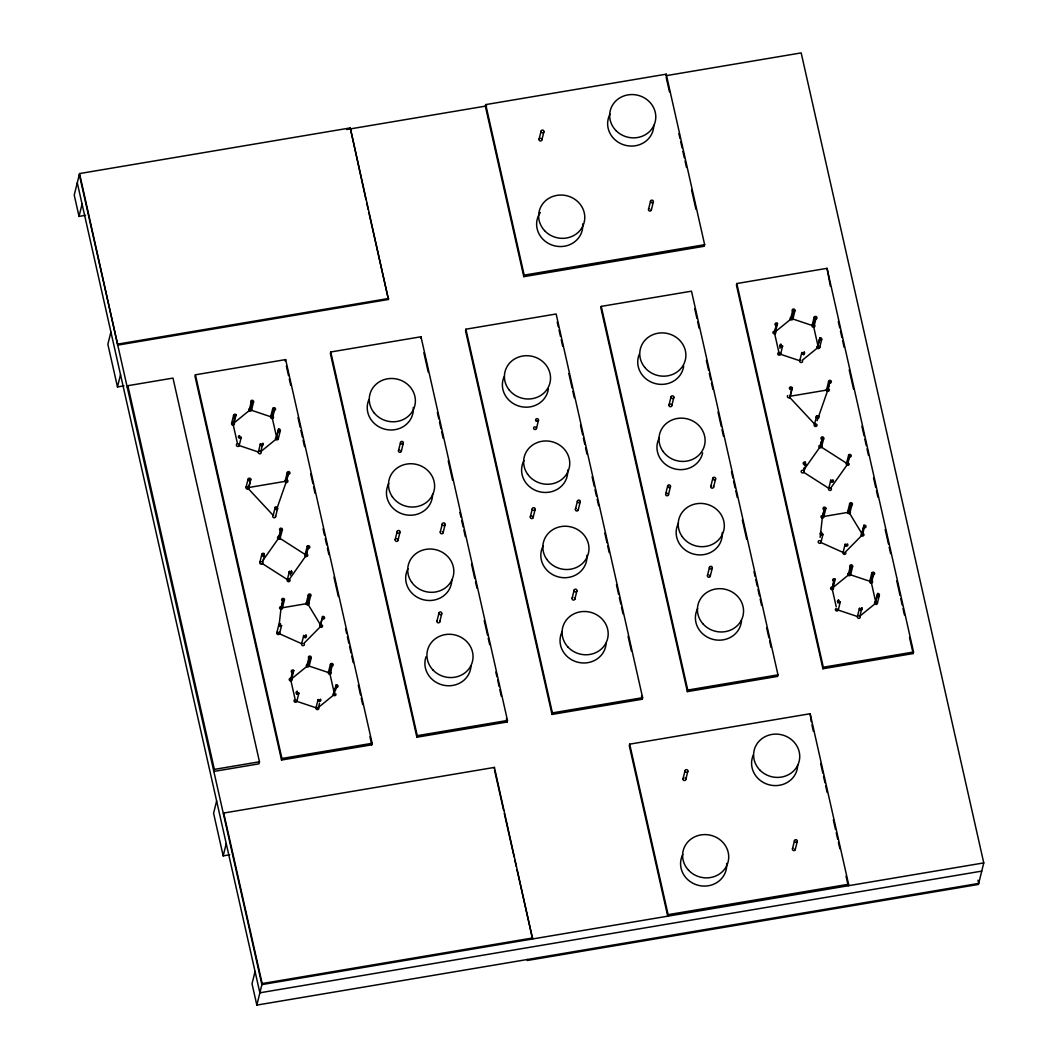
<?xml version="1.0" encoding="UTF-8"?>
<svg xmlns="http://www.w3.org/2000/svg" width="1058" height="1058" viewBox="0 0 1058 1058"><rect width="100%" height="100%" fill="white"/><g stroke="black" fill="none" stroke-linecap="round" stroke-linejoin="round"><path stroke-width="1.5" d="M279.087 625.423L281.044 607.98L283.068 599.78L284.483 599.542L282.46 607.742L281.044 607.98M279.722 626.389L280.396 623.665L280.251 624.987L281.56 625.582L279.524 633.782M280.899 609.315L283.068 599.78M820.135 537.371L822.45 516.714L824.473 508.514L825.888 508.276L823.851 516.476L822.45 516.714M822.291 518.05L824.473 508.514M79.562 173.565L117.742 345.12L388.445 299.48L350.264 127.925L79.562 173.565L74.232 195.095L79.033 216.401L85.553 215.303M79.033 216.401L82.074 204.101M110.905 332L107.863 344.3L117.478 386.937L123.998 385.839M117.478 386.937L120.519 374.638M127.357 387.744L127.859 385.694L172.983 378.09L259.474 761.786L258.972 763.836L213.848 771.441L214.351 769.391L127.859 385.694M195.413 374.796L195.029 376.344L281.521 760.028L371.755 744.819L372.138 743.285L285.647 359.588L195.413 374.796L281.904 758.493L281.521 760.028M231.636 423.319L233.659 415.12A1.442 1.349 13.9 0 1 236.106 414.71L234.083 422.909M234.36 418.307L236.106 414.71M235.035 415.582L233.302 425.118L237.508 443.765A1.442 1.349 13.9 0 0 236.529 445.669A1.442 1.349 13.9 0 0 238.777 446.132A1.442 1.349 13.9 0 0 238.592 443.99M241.211 437.351A1.442 1.349 13.9 0 1 238.764 437.761A1.442 1.349 13.9 0 1 239.544 435.565L239.835 436.901L241.211 437.351L239.187 445.55L258.377 452.004L260.413 443.805L261.776 444.254L262.847 443.381L260.823 451.594A1.442 1.349 13.9 0 1 260.4 453.684A1.442 1.349 13.9 0 1 258.337 452.692A1.442 1.349 13.9 0 1 259.818 451.118M249.08 410.689L251.103 402.49L252.174 401.63L253.523 402.08L251.5 410.279M233.011 423.782L250.138 409.83L252.174 401.63M245.998 487.434L248.035 479.234M275.225 507.179A1.442 1.349 13.9 0 0 275.305 509.242A1.442 1.349 13.9 0 0 277.474 508.885A1.442 1.349 13.9 0 0 276.641 506.941L276.191 508.21L275.225 507.179L273.202 515.378L248.379 488.756L250.402 480.557L249.45 479.525L250.812 479.115A1.442 1.349 13.9 0 0 248.855 478.282A1.442 1.349 13.9 0 0 248.194 480.16A1.442 1.349 13.9 0 0 250.27 480.663L250.402 480.557M248.815 487.487L250.852 479.287M270.703 416.733L272.739 408.533A1.442 1.349 13.9 0 1 275.173 408.124A1.442 1.349 13.9 0 1 274.406 410.319L272.382 418.532M285.263 361.135L285.647 359.588M277.672 437.404A1.442 1.349 13.9 0 1 277.844 439.546A1.442 1.349 13.9 0 1 275.596 439.083A1.442 1.349 13.9 0 1 276.588 437.179L272.078 417.196L274.101 408.996L272.739 408.533M350.264 127.925L365.962 199.737M275.807 439.387L278.611 428.979A1.442 1.349 13.9 0 1 280.277 430.765L278.254 438.964M276.918 435.817L278.611 428.979M259.845 562.367L261.881 554.167M263.363 556.27L264.05 553.546A1.442 1.349 13.9 0 0 262.04 553.85A1.442 1.349 13.9 0 0 262.45 555.741A1.442 1.349 13.9 0 0 264.447 555.424L262.41 563.636L288.583 580.353M275.53 516.873L277.566 508.673M285.078 481.377L287.115 473.177A1.442 1.349 13.9 0 1 288.477 471.59A1.442 1.349 13.9 0 1 289.945 473.177A1.442 1.349 13.9 0 1 288.08 474.209L286.044 482.408M276.786 508.898L286.493 481.139L288.517 472.939L287.115 473.177M278.188 538.826L281.005 529.529L282.208 530.296L279.986 538.72A1.442 1.349 13.9 0 1 277.712 538.35A1.442 1.349 13.9 0 1 278.611 536.406M262.966 560.396L278.968 537.729L281.005 529.529M216.626 800.959L213.584 813.258L223.185 855.882L229.705 854.785M330.757 351.983L330.387 353.517L416.878 737.214L507.113 722.006L507.483 720.458L420.991 336.775L330.757 351.983L417.249 735.68L416.878 737.214M223.463 814.065L223.714 813.047L494.417 767.407L532.597 938.962M287.366 579.586L289.403 571.386L290.606 572.153L291.4 571.042A1.442 1.349 13.9 0 1 291.823 572.933A1.442 1.349 13.9 0 1 289.826 573.264A1.442 1.349 13.9 0 1 289.403 571.386M290.381 575.142L291.4 571.042M276.852 632.737L278.876 624.537M223.185 855.882L226.24 843.583M305.127 554.471L307.323 546.073A1.442 1.349 13.9 0 1 309.267 546.007A1.442 1.349 13.9 0 1 309.558 547.832A1.442 1.349 13.9 0 1 307.666 548.203L305.55 556.336M306.675 553.876L308.367 547.039L307.164 546.272M282.46 607.742L306.146 603.721L308.182 595.522A1.442 1.349 13.9 0 1 310.06 594.041A1.442 1.349 13.9 0 1 310.536 596.355L308.275 604.7M303.963 643.33L321.129 625.966L307.561 603.51L309.597 595.31L308.182 595.522M295.169 699.563L290.672 679.567L292.021 674.105M290.963 680.902L292.696 671.367L293.767 670.494L291.743 678.707M301.583 643.978L303.712 635.514L305.021 636.109L305.987 635.131A1.442 1.349 13.9 0 1 305.471 637.405A1.442 1.349 13.9 0 1 303.62 635.779L303.712 635.514M305.312 637.868L305.987 635.131M296.531 694.088L297.205 691.35L297.496 692.686L298.872 693.149L296.848 701.348M306.727 666.487L308.764 658.288A1.442 1.349 13.9 0 1 309.531 656.092A1.442 1.349 13.9 0 1 311.197 657.878L309.174 666.077M290.672 679.567L307.799 665.627L309.835 657.415L311.197 657.878M320.415 624.775L322.505 616.536A1.442 1.349 13.9 0 1 324.594 617.872A1.442 1.349 13.9 0 1 322.373 618.864L323.153 617.753L322.439 616.576M320.177 626.931L322.201 618.732M316.038 707.789L318.074 699.589L319.437 700.052L320.508 699.179A1.442 1.349 13.9 0 1 319.741 701.388A1.442 1.349 13.9 0 1 318.074 699.589M318.815 706.017L319.503 703.279M328.364 672.531L330.4 664.331A1.442 1.349 13.9 0 1 332.834 663.908A1.442 1.349 13.9 0 1 332.067 666.117L330.043 674.316M255.071 971.482L252.016 983.781L256.829 1005.1L978.69 883.417L977.976 880.19M295.473 700.885L317.413 708.252L334.54 694.299L329.739 672.981L331.762 664.781L330.4 664.331M420.621 338.309L420.991 336.775M256.829 1005.1L262.159 983.57L223.714 813.047M333.468 695.172L336.272 684.764A1.442 1.349 13.9 0 1 337.952 686.563A1.442 1.349 13.9 0 1 335.505 686.973M334.249 692.964L336.272 684.764M335.558 690.2L336.576 686.1M398.469 450.761L400.506 442.561M485.741 104.597L485.358 106.144L523.803 276.667L704.271 246.249L704.641 244.702L666.209 74.179L485.741 104.597L524.173 275.133L523.803 276.667M401.339 451.158L403.363 442.958M395.189 539.567L397.226 531.367M397.94 540.493L399.964 532.293A1.442 1.349 13.9 0 0 398.297 530.494A1.442 1.349 13.9 0 0 397.53 532.703A1.442 1.349 13.9 0 0 399.964 532.293M465.904 329.21L465.533 330.744L552.025 714.428L642.259 699.219L642.629 697.685L556.138 313.988L465.904 329.21L552.395 712.894L552.025 714.428M440.3 532.002L442.323 523.803M539.025 139.431L541.061 131.232M443.064 532.848L445.101 524.636A1.442 1.349 13.9 0 0 443.368 522.903A1.442 1.349 13.9 0 0 442.667 525.125A1.442 1.349 13.9 0 0 445.101 524.636M541.894 139.815L543.931 131.615M436.98 621.033L439.004 612.833M439.718 621.945L441.741 613.746A1.442 1.349 13.9 0 0 440.075 611.96A1.442 1.349 13.9 0 0 439.308 614.156A1.442 1.349 13.9 0 0 441.741 613.746M536.485 428.384L538.509 420.185M530.336 516.78L532.372 508.581M533.087 517.706L535.11 509.506A1.442 1.349 13.9 0 0 533.444 507.708A1.442 1.349 13.9 0 0 532.677 509.916A1.442 1.349 13.9 0 0 535.11 509.506M601.261 306.384L600.878 307.918L687.369 691.615L777.604 676.406L777.987 674.859L691.496 291.175L601.261 306.384L687.753 690.067L687.369 691.615M494.165 768.439L494.417 767.407M666.209 74.179L665.826 75.713L801.17 52.9L983.768 862.905L978.438 884.435L527.268 960.492L527.532 959.474M648.554 209.193L650.591 200.994M575.446 509.215L577.47 501.016M651.278 210.172L653.302 201.972A1.442 1.349 13.9 0 0 651.688 200.147A1.442 1.349 13.9 0 0 650.855 202.329A1.442 1.349 13.9 0 0 653.302 201.972M578.21 510.062L580.247 501.862A1.442 1.349 13.9 0 0 578.514 500.117A1.442 1.349 13.9 0 0 577.813 502.338A1.442 1.349 13.9 0 0 580.247 501.862M572.114 598.246L574.15 590.047M574.864 599.172L576.888 590.972A1.442 1.349 13.9 0 0 575.221 589.174A1.442 1.349 13.9 0 0 574.454 591.382A1.442 1.349 13.9 0 0 576.888 590.972M668.973 405.161L670.997 396.962M671.83 405.558L673.867 397.358M665.694 493.967L667.717 485.767M668.431 494.88L670.468 486.68A1.442 1.349 13.9 0 0 668.788 484.895A1.442 1.349 13.9 0 0 668.021 487.103A1.442 1.349 13.9 0 0 670.468 486.68M736.818 283.531L736.434 285.078L822.926 668.762L913.16 653.553L913.543 652.019L827.052 268.322L736.818 283.531L823.309 667.228L822.926 668.762M629.682 744.144L629.298 745.678L667.743 916.215L668.114 914.667L629.682 744.144L810.15 713.727L848.582 884.25L848.212 885.784L846.03 876.13M710.791 486.402L712.827 478.203M713.568 487.235L715.592 479.036A1.442 1.349 13.9 0 0 713.859 477.29A1.442 1.349 13.9 0 0 713.171 479.525A1.442 1.349 13.9 0 0 715.592 479.036M707.471 575.433L709.495 567.22M710.209 576.346L712.246 568.146A1.442 1.349 13.9 0 0 710.566 566.361A1.442 1.349 13.9 0 0 709.799 568.556A1.442 1.349 13.9 0 0 712.246 568.146M778.913 352.499L774.403 332.516L776.44 324.317L777.511 323.444L775.474 331.643M774.707 333.852L776.44 324.317M779.931 348.399L780.936 344.3L781.24 345.635L782.616 346.085L780.579 354.298M790.485 319.423L792.508 311.224L793.566 310.364L794.928 310.814L792.905 319.013M774.403 332.516L791.543 318.564L793.566 310.364M682.979 778.979L685.002 770.779M685.835 779.362L687.872 771.163M791.807 389.291L791.675 389.397A1.442 1.349 13.9 0 1 789.599 388.894A1.442 1.349 13.9 0 1 790.247 387.016A1.442 1.349 13.9 0 1 792.204 387.85L790.855 388.26L791.807 389.291L789.784 397.491L815.573 425.144M792.244 388.021L790.22 396.221L827.898 389.873L829.922 381.674L828.52 381.912L826.483 390.111A1.442 1.349 13.9 0 0 828.546 391.103A1.442 1.349 13.9 0 0 828.969 389M803.577 354.853L804.252 352.129L803.181 352.988L801.805 352.539L799.782 360.738L779.217 353.835M812.108 325.467L814.144 317.268A1.442 1.349 13.9 0 1 816.578 316.858A1.442 1.349 13.9 0 1 815.811 319.066L813.774 327.266M827.052 268.322L830.305 285.991M802.215 360.328L818.284 347.249L813.483 325.93L815.506 317.731L814.144 317.268M817.212 348.122L820.016 337.714A1.442 1.349 13.9 0 1 821.682 339.499L819.659 347.698M817.979 345.913L820.016 337.714M814.607 424.113L816.631 415.913L817.596 416.945L818.046 415.675A1.442 1.349 13.9 0 1 818.866 417.619A1.442 1.349 13.9 0 1 816.71 417.976A1.442 1.349 13.9 0 1 816.631 415.913M802.334 470.241A1.442 1.349 13.9 0 0 801.329 472.146A1.442 1.349 13.9 0 0 803.577 472.622A1.442 1.349 13.9 0 0 803.419 470.479L804.093 467.742M804.768 465.004L805.442 462.28A1.442 1.349 13.9 0 0 803.445 462.597A1.442 1.349 13.9 0 0 803.855 464.475A1.442 1.349 13.9 0 0 805.852 464.171L803.815 472.371L828.771 488.32L830.808 480.12L832.011 480.887L832.791 479.777A1.442 1.349 13.9 0 1 833.215 481.668A1.442 1.349 13.9 0 1 831.231 481.998A1.442 1.349 13.9 0 1 830.808 480.12M827.449 391.143L829.922 381.674M819.593 447.56L822.397 438.263L823.6 439.03L821.378 447.455M803.419 470.479L820.373 446.463L822.397 438.263M822.952 534.316L822.86 534.502A1.442 1.349 13.9 0 1 820.373 534.303A1.442 1.349 13.9 0 1 821.722 532.372L821.656 533.721L822.952 534.316L820.929 542.516L844.403 553.043M846.532 463.206L848.728 454.808A1.442 1.349 13.9 0 1 850.672 454.742A1.442 1.349 13.9 0 1 850.963 456.567A1.442 1.349 13.9 0 1 849.071 456.937L846.955 465.07M830.768 487.976L847.736 463.973L849.759 455.773L848.569 455.006M823.851 516.476L847.551 512.456L849.574 504.256A1.442 1.349 13.9 0 1 851.465 502.775A1.442 1.349 13.9 0 1 851.941 505.089L849.68 513.434M845.355 552.064L862.535 534.7L848.966 512.244L850.989 504.044L849.574 504.256M836.217 606.737L832.064 588.314L834.101 580.101L835.172 579.229L833.135 587.441M832.368 589.637L834.101 580.101M843.094 552.448L845.117 544.248L846.426 544.844L847.392 543.865A1.442 1.349 13.9 0 1 846.876 546.14A1.442 1.349 13.9 0 1 845.011 544.513L845.117 544.248M810.15 713.727L811.221 721.688M837.923 602.822L838.597 600.084L838.901 601.42L840.277 601.883L838.24 610.082M848.132 575.235L850.156 567.022A1.442 1.349 13.9 0 1 850.936 564.827A1.442 1.349 13.9 0 1 852.603 566.612L850.579 574.811M832.064 588.314L849.204 574.362L851.227 566.162L852.603 566.612M861.82 533.51L863.91 525.271A1.442 1.349 13.9 0 1 865.999 526.606A1.442 1.349 13.9 0 1 863.778 527.598L864.558 526.5L863.844 525.31M861.569 535.665L863.606 527.466M862.535 534.7L864.558 526.5M792.495 848.728L794.532 840.528M795.219 849.719L797.243 841.52A1.442 1.349 13.9 0 0 795.629 839.682A1.442 1.349 13.9 0 0 794.796 841.864A1.442 1.349 13.9 0 0 797.243 841.52M875.945 603.034L859.89 616.113L861.913 607.914L860.842 608.786L859.466 608.324L857.443 616.523L836.878 609.62M869.769 581.265L871.805 573.066A1.442 1.349 13.9 0 1 874.239 572.643A1.442 1.349 13.9 0 1 873.472 574.851L871.435 583.051M876.394 601.764A1.442 1.349 13.9 0 1 877.082 603.906A1.442 1.349 13.9 0 1 874.728 603.721A1.442 1.349 13.9 0 1 875.64 601.711L871.144 581.715L873.167 573.515L871.805 573.066M874.873 603.906L877.677 593.498A1.442 1.349 13.9 0 1 879.343 595.297L877.32 603.496M875.64 601.711L877.677 593.498M877.294 597.572L877.981 594.834M253.523 402.08L253.589 401.908A1.442 1.349 13.9 0 0 251.857 400.294A1.442 1.349 13.9 0 0 250.984 402.357L251.103 402.49M794.928 310.814L794.994 310.642A1.442 1.349 13.9 0 0 793.262 309.029A1.442 1.349 13.9 0 0 792.389 311.092L792.508 311.224M288.08 474.209L288.517 472.939M817.107 420.753L827.898 389.873M281.56 625.582L281.454 625.767A1.442 1.349 13.9 0 1 278.968 625.569A1.442 1.349 13.9 0 1 280.33 623.638M307.666 548.203L308.367 547.039M849.071 456.937L849.759 455.773M264.05 553.546L263.244 554.643L264.447 555.424M805.442 462.28L804.649 463.378L805.852 464.171M282.208 530.296L282.248 530.243A1.442 1.349 13.9 0 0 281.838 528.445A1.442 1.349 13.9 0 0 279.907 528.616A1.442 1.349 13.9 0 0 279.973 530.442L280.225 530.627M823.6 439.03L823.64 438.977A1.442 1.349 13.9 0 0 823.23 437.179A1.442 1.349 13.9 0 0 821.299 437.351A1.442 1.349 13.9 0 0 821.378 439.176L821.616 439.361M248.246 488.862L248.524 488.637A1.442 1.349 13.9 0 0 248.035 486.521M789.638 397.596L789.916 397.372A1.442 1.349 13.9 0 0 789.757 395.467M260.823 451.594L276.879 438.515M308.764 658.288L309.835 657.415M850.156 567.022L851.227 566.162M308.195 604.74L308.513 604.554A1.442 1.349 13.9 0 0 308.367 602.412M849.6 513.474L849.905 513.302A1.442 1.349 13.9 0 0 850.05 511.398M346.548 129.539L486.68 105.919M524.173 275.133L704.641 244.702M117.993 344.088L388.696 298.462M247.427 487.725L286.493 481.139M214.351 769.391L259.474 761.786M281.904 758.493L372.138 743.285M417.249 735.68L507.483 720.458M552.395 712.894L642.629 697.685M687.753 690.067L777.987 674.859M823.309 667.228L913.543 652.019M668.114 914.667L848.582 884.25M262.159 983.57L532.848 937.943M983.768 862.905L261.895 984.601L79.31 174.583M981.745 871.118L259.871 992.801L77.274 182.783M847.551 512.456L848.966 512.244M306.146 603.721L307.561 603.51M824.327 509.85L824.023 509.784A1.442 1.349 13.9 0 1 823.508 507.483A1.442 1.349 13.9 0 1 825.888 508.276M282.922 601.116L282.631 601.05A1.442 1.349 13.9 0 1 282.102 598.749A1.442 1.349 13.9 0 1 284.483 599.542M791.543 318.564L813.483 325.93M849.204 574.362L871.144 581.715M250.138 409.83L272.078 417.196M307.799 665.627L329.739 672.981M278.214 633.187L301.689 643.714M820.373 446.463L847.736 463.973M278.968 537.729L306.331 555.238L289.363 579.242A1.442 1.349 13.9 0 1 289.548 581.397A1.442 1.349 13.9 0 1 287.3 580.935A1.442 1.349 13.9 0 1 288.279 579.03M248.961 410.557L249.212 410.835A1.442 1.349 13.9 0 0 251.235 410.742A1.442 1.349 13.9 0 0 251.077 408.824M850.989 504.044L851.716 505.235M309.597 595.31L310.311 596.487M838.293 321.447L839.748 327.901M840.475 331.128L841.93 337.568M842.657 340.795L844.112 347.249M849.204 369.811L853.555 389.159M861.913 426.242L864.095 435.909M864.822 439.136L866.277 445.59M867.005 448.817L868.459 455.257M873.551 477.832L875.733 487.5M876.46 490.727L877.902 497.181M885.176 529.423L888.442 543.931M889.17 547.158L890.624 553.599M896.8 581.001L900.08 595.522M900.808 598.735L902.262 605.189M902.99 608.416L904.431 614.857M909.523 637.432L913.16 653.553M815.506 317.731L815.811 319.066M873.167 573.515L873.472 574.851M666.183 77.327L669.449 91.808M678.879 133.625L679.963 138.453M680.691 141.679L682.145 148.107M682.873 151.334L684.314 157.761M685.042 160.975L686.497 167.415M691.575 189.937L695.926 209.246M811.936 724.915L813.39 731.342M820.651 763.519L822.82 773.173M823.547 776.387L825.002 782.827M825.716 786.041L827.171 792.482M833.334 819.831L835.516 829.485M836.243 832.699L837.685 839.139M838.412 842.353L839.867 848.78M694.749 308.83L696.931 318.511M697.658 321.725L699.113 328.178M706.374 360.421L708.556 370.088M709.283 373.315L710.738 379.769M711.465 382.996L712.92 389.437M717.998 412.012L721.278 426.519M722.006 429.746L723.46 436.187M731.448 471.656L732.903 478.11M733.63 481.337L735.085 487.778M735.813 491.005L737.267 497.458M742.359 520.02L746.71 539.368M753.984 571.611L755.068 576.451M755.796 579.678L757.25 586.119M757.978 589.346L759.432 595.799M760.16 599.013L761.615 605.467M766.706 628.042L768.888 637.709M769.616 640.936L771.057 647.377M557.209 321.976L558.307 326.816M559.034 330.043L560.489 336.484M561.216 339.711L562.671 346.164M568.847 373.567L572.114 388.074M572.841 391.301L574.296 397.755M580.472 425.157L582.654 434.825M583.381 438.052L584.836 444.505M585.563 447.732L587.018 454.173M592.096 476.748L594.279 486.416M595.006 489.642L596.461 496.096M597.188 499.31L598.643 505.764M604.819 533.166L607.001 542.847M607.728 546.06L609.183 552.514M616.457 584.757L618.626 594.437M619.353 597.651L620.808 604.105M621.535 607.332L622.99 613.772M628.082 636.347L631.348 650.855M641.532 695.992L642.259 699.219M423.888 352.817L428.252 372.165M437.338 412.475L438.792 418.915M439.506 422.142L440.961 428.596M441.689 431.823L443.143 438.263M448.235 460.838L452.599 480.187M459.86 512.429L460.957 517.256M461.685 520.483L463.139 526.937M463.867 530.151L465.322 536.604M471.498 564.007L474.764 578.528M475.492 581.741L476.946 588.195M484.207 620.438L487.487 634.945M488.214 638.172L489.669 644.613M495.845 672.028L496.929 676.856M497.657 680.082L499.111 686.536M499.839 689.763L501.294 696.204M506.385 718.779L507.113 722.006M366.69 202.951L368.144 209.391M368.858 212.605L388.445 299.48M494.522 770.052L503.595 810.269M504.309 813.483L514.109 856.914M514.836 860.141L516.278 866.568M517.005 869.795L532.24 937.362M286.361 365.962L288.53 375.643M289.257 378.857L290.712 385.31M297.986 417.553L300.168 427.22M300.895 430.447L302.35 436.901M303.077 440.128L304.532 446.569M310.708 473.984L312.89 483.651M313.618 486.878L315.059 493.319M323.06 528.788L324.515 535.242M325.242 538.469L326.697 544.91M327.425 548.137L328.879 554.59M333.958 577.152L338.322 596.5M345.596 628.743L346.68 633.583M347.408 636.81L348.862 643.251M349.59 646.478L351.044 652.931M351.772 656.145L353.227 662.599M358.305 685.174L360.487 694.841M361.214 698.068L362.669 704.509M369.943 736.752L371.755 744.819M274.101 408.996L274.406 410.319M331.762 664.781L332.067 666.117M532.782 516.37A1.442 1.349 13.9 0 1 532.372 518.473A1.442 1.349 13.9 0 1 530.296 517.481A1.442 1.349 13.9 0 1 531.79 515.894M535.903 427.115A1.442 1.349 13.9 0 1 535.943 429.27A1.442 1.349 13.9 0 1 533.721 428.675A1.442 1.349 13.9 0 1 534.845 426.837M567.67 470.043A23.157 21.557 13.9 0 1 540.241 491.917A23.157 21.557 13.9 0 1 523.935 460.666M574.772 598.127A1.442 1.349 13.9 0 1 574.15 599.939A1.442 1.349 13.9 0 1 572.206 599.278A1.442 1.349 13.9 0 1 572.841 597.479M606.128 643.185A23.157 21.557 13.9 0 1 577.43 662.136A23.157 21.557 13.9 0 1 562.274 631.375M578.223 509.361A1.442 1.349 13.9 0 1 577.298 510.935A1.442 1.349 13.9 0 1 575.512 510.141A1.442 1.349 13.9 0 1 576.134 508.435M586.886 555.291A23.157 21.557 13.9 0 1 559.484 577.179A23.157 21.557 13.9 0 1 543.151 545.941M548.335 388.855A23.157 21.557 13.9 0 1 519.716 406.325A23.157 21.557 13.9 0 1 504.031 376.82M668.14 493.557A1.442 1.349 13.9 0 1 667.717 495.647A1.442 1.349 13.9 0 1 665.654 494.668A1.442 1.349 13.9 0 1 667.135 493.081M671.261 404.301A1.442 1.349 13.9 0 1 671.301 406.444A1.442 1.349 13.9 0 1 669.079 405.849A1.442 1.349 13.9 0 1 670.19 404.011M702.644 452.85A23.157 21.557 13.9 0 1 672.676 468.284A23.157 21.557 13.9 0 1 659.293 437.84M709.918 575.01A1.442 1.349 13.9 0 1 709.706 576.994A1.442 1.349 13.9 0 1 707.617 576.57A1.442 1.349 13.9 0 1 708.186 574.666M741.486 620.358A23.157 21.557 13.9 0 1 712.788 639.323A23.157 21.557 13.9 0 1 697.632 608.562M713.449 486.204A1.442 1.349 13.9 0 1 712.88 488.029A1.442 1.349 13.9 0 1 710.923 487.434A1.442 1.349 13.9 0 1 711.492 485.609M722.244 532.465A23.157 21.557 13.9 0 1 694.828 554.366A23.157 21.557 13.9 0 1 678.495 523.115M683.693 366.028A23.157 21.557 13.9 0 1 655.061 383.512A23.157 21.557 13.9 0 1 639.389 353.994M397.345 538.919A1.442 1.349 13.9 0 1 397.53 541.061A1.442 1.349 13.9 0 1 395.282 540.598A1.442 1.349 13.9 0 1 396.261 538.694M401.035 450.153A1.442 1.349 13.9 0 1 400.704 452.11A1.442 1.349 13.9 0 1 398.641 451.568A1.442 1.349 13.9 0 1 399.329 449.703M432.577 494.231A23.157 21.557 13.9 0 1 404.368 514.519A23.157 21.557 13.9 0 1 388.789 483.44M439.625 620.914A1.442 1.349 13.9 0 1 439.11 622.659A1.442 1.349 13.9 0 1 437.192 622.263A1.442 1.349 13.9 0 1 437.377 620.451M470.995 665.971A23.157 21.557 13.9 0 1 443.765 685.267A23.157 21.557 13.9 0 1 426.017 656.754M442.72 531.513A1.442 1.349 13.9 0 1 442.68 533.43A1.442 1.349 13.9 0 1 440.644 533.325A1.442 1.349 13.9 0 1 440.683 531.42M451.806 579.48A23.157 21.557 13.9 0 1 423.597 599.793A23.157 21.557 13.9 0 1 408.004 568.728M413.294 407.396A23.157 21.557 13.9 0 1 386.792 429.614A23.157 21.557 13.9 0 1 368.885 399.593M849.124 463.642A1.442 1.349 13.9 0 1 848.251 465.256A1.442 1.349 13.9 0 1 846.44 464.528A1.442 1.349 13.9 0 1 846.982 462.796M879.343 595.297A1.442 1.349 13.9 0 1 876.91 595.707M832.143 586.965A1.442 1.349 13.9 0 1 833.44 588.764A1.442 1.349 13.9 0 1 831.284 589.412A1.442 1.349 13.9 0 1 831.099 587.269M837.949 608.747A1.442 1.349 13.9 0 1 837.738 610.731A1.442 1.349 13.9 0 1 835.648 610.307A1.442 1.349 13.9 0 1 836.217 608.403M816.353 424.033A1.442 1.349 13.9 0 1 816.538 426.176A1.442 1.349 13.9 0 1 814.276 425.713A1.442 1.349 13.9 0 1 815.268 423.808M774.853 331.247A1.442 1.349 13.9 0 1 775.62 333.283A1.442 1.349 13.9 0 1 773.332 333.389A1.442 1.349 13.9 0 1 773.755 331.286M814.263 324.819A1.442 1.349 13.9 0 1 814.343 327.041A1.442 1.349 13.9 0 1 812.108 326.287A1.442 1.349 13.9 0 1 813.549 324.581M859.599 615.875A1.442 1.349 13.9 0 1 859.784 618.017A1.442 1.349 13.9 0 1 857.522 617.568A1.442 1.349 13.9 0 1 858.514 615.65M823.521 515.841A1.442 1.349 13.9 0 1 823.415 517.746A1.442 1.349 13.9 0 1 821.378 517.587A1.442 1.349 13.9 0 1 821.484 515.682M872.427 581.146A1.442 1.349 13.9 0 1 871.567 583.024A1.442 1.349 13.9 0 1 869.716 581.847A1.442 1.349 13.9 0 1 871.21 580.379M780.288 352.962A1.442 1.349 13.9 0 1 779.865 355.052A1.442 1.349 13.9 0 1 777.802 354.073A1.442 1.349 13.9 0 1 779.283 352.486M802.44 360.619A1.442 1.349 13.9 0 1 801.805 362.418A1.442 1.349 13.9 0 1 799.861 361.77A1.442 1.349 13.9 0 1 800.496 359.971M819.355 346.376A1.442 1.349 13.9 0 1 818.945 348.466A1.442 1.349 13.9 0 1 816.869 347.487A1.442 1.349 13.9 0 1 818.363 345.9M863.817 534.118A1.442 1.349 13.9 0 1 862.825 536.022A1.442 1.349 13.9 0 1 861.093 534.581A1.442 1.349 13.9 0 1 862.971 533.417M849.984 573.251A1.442 1.349 13.9 0 1 850.169 575.393A1.442 1.349 13.9 0 1 847.921 574.93A1.442 1.349 13.9 0 1 848.9 573.026M840.277 601.883A1.442 1.349 13.9 0 1 837.83 602.293A1.442 1.349 13.9 0 1 838.597 600.084M861.913 607.914A1.442 1.349 13.9 0 1 861.146 610.122A1.442 1.349 13.9 0 1 859.466 608.324M834.405 581.437A1.442 1.349 13.9 0 1 832.725 579.652A1.442 1.349 13.9 0 1 835.172 579.229M826.483 390.111A1.442 1.349 13.9 0 1 827.964 388.524M821.682 339.499A1.442 1.349 13.9 0 1 819.249 339.909M831.059 488.214A1.442 1.349 13.9 0 1 830.636 490.317A1.442 1.349 13.9 0 1 828.573 489.325A1.442 1.349 13.9 0 1 830.054 487.738M849.905 513.302A1.442 1.349 13.9 0 1 847.881 513.09A1.442 1.349 13.9 0 1 848.013 511.199M820.413 540.823A1.442 1.349 13.9 0 1 820.585 542.966A1.442 1.349 13.9 0 1 818.337 542.503A1.442 1.349 13.9 0 1 819.328 540.598M845.765 552.66A1.442 1.349 13.9 0 1 844.958 554.299A1.442 1.349 13.9 0 1 843.12 553.638A1.442 1.349 13.9 0 1 843.61 551.879M821.101 445.312A1.442 1.349 13.9 0 1 821.55 447.283A1.442 1.349 13.9 0 1 819.434 447.468A1.442 1.349 13.9 0 1 819.355 445.471M789.916 397.372A1.442 1.349 13.9 0 1 787.893 397.464A1.442 1.349 13.9 0 1 787.721 395.547M828.52 381.912A1.442 1.349 13.9 0 1 829.869 380.325A1.442 1.349 13.9 0 1 831.35 381.912A1.442 1.349 13.9 0 1 829.485 382.943M776.731 325.652A1.442 1.349 13.9 0 1 775.064 323.854A1.442 1.349 13.9 0 1 777.511 323.444M792.468 317.559A1.442 1.349 13.9 0 1 792.561 319.556A1.442 1.349 13.9 0 1 790.432 319.397A1.442 1.349 13.9 0 1 790.723 317.426M804.252 352.129A1.442 1.349 13.9 0 1 803.485 354.324A1.442 1.349 13.9 0 1 801.805 352.539M782.616 346.085A1.442 1.349 13.9 0 1 780.169 346.508A1.442 1.349 13.9 0 1 780.936 344.3M307.336 554.299A1.442 1.349 13.9 0 1 307.084 556.415A1.442 1.349 13.9 0 1 304.955 555.569A1.442 1.349 13.9 0 1 306.304 553.889M335.955 694.061A1.442 1.349 13.9 0 1 334.593 695.661A1.442 1.349 13.9 0 1 333.111 694.074A1.442 1.349 13.9 0 1 334.989 693.03M291.453 678.469A1.442 1.349 13.9 0 1 291.638 680.611A1.442 1.349 13.9 0 1 289.389 680.149A1.442 1.349 13.9 0 1 290.368 678.244M296.756 700.317A1.442 1.349 13.9 0 1 296.24 702.062A1.442 1.349 13.9 0 1 294.322 701.666A1.442 1.349 13.9 0 1 294.508 699.854M262.014 561.745A1.442 1.349 13.9 0 1 262.172 563.888A1.442 1.349 13.9 0 1 259.924 563.398A1.442 1.349 13.9 0 1 260.929 561.507M275.45 515.841A1.442 1.349 13.9 0 1 274.816 517.64A1.442 1.349 13.9 0 1 272.885 516.978A1.442 1.349 13.9 0 1 273.506 515.18M233.448 422.512A1.442 1.349 13.9 0 1 234.215 424.549A1.442 1.349 13.9 0 1 231.94 424.655A1.442 1.349 13.9 0 1 232.35 422.552M273.493 416.958A1.442 1.349 13.9 0 1 272.25 418.545A1.442 1.349 13.9 0 1 270.636 417.196A1.442 1.349 13.9 0 1 272.157 415.847M318.484 707.379A1.442 1.349 13.9 0 1 318.273 709.363A1.442 1.349 13.9 0 1 316.183 708.926A1.442 1.349 13.9 0 1 316.752 707.035M281.825 606.869A1.442 1.349 13.9 0 1 282.01 609.011A1.442 1.349 13.9 0 1 279.762 608.548A1.442 1.349 13.9 0 1 280.74 606.644M330.519 671.87A1.442 1.349 13.9 0 1 330.612 674.091A1.442 1.349 13.9 0 1 328.364 673.338A1.442 1.349 13.9 0 1 329.818 671.632M322.201 625.093A1.442 1.349 13.9 0 1 321.791 627.182A1.442 1.349 13.9 0 1 319.714 626.204A1.442 1.349 13.9 0 1 321.209 624.617M308.248 664.345A1.442 1.349 13.9 0 1 308.936 666.487A1.442 1.349 13.9 0 1 306.582 666.302A1.442 1.349 13.9 0 1 307.494 664.292M298.872 693.149A1.442 1.349 13.9 0 1 296.425 693.559A1.442 1.349 13.9 0 1 297.205 691.35M293 672.703A1.442 1.349 13.9 0 1 291.32 670.917A1.442 1.349 13.9 0 1 293.767 670.494M287.273 480.028A1.442 1.349 13.9 0 1 287.459 482.17A1.442 1.349 13.9 0 1 285.21 481.721A1.442 1.349 13.9 0 1 286.189 479.803M280.277 430.765A1.442 1.349 13.9 0 1 277.844 431.175M308.513 604.554A1.442 1.349 13.9 0 1 306.265 604.065A1.442 1.349 13.9 0 1 307.283 602.174M279.008 632.089A1.442 1.349 13.9 0 1 279.272 634.152A1.442 1.349 13.9 0 1 277.064 633.967A1.442 1.349 13.9 0 1 277.566 631.97M304.201 643.608A1.442 1.349 13.9 0 1 303.884 645.393A1.442 1.349 13.9 0 1 301.94 645.195A1.442 1.349 13.9 0 1 301.927 643.37M279.696 536.578A1.442 1.349 13.9 0 1 279.986 538.72M248.524 488.637A1.442 1.349 13.9 0 1 246.236 488.465A1.442 1.349 13.9 0 1 246.937 486.442M235.339 416.905A1.442 1.349 13.9 0 1 233.659 415.12M249.212 410.835A1.442 1.349 13.9 0 1 249.04 408.917M262.847 443.381A1.442 1.349 13.9 0 1 262.08 445.59A1.442 1.349 13.9 0 1 260.413 443.805M726.621 863.447A23.157 21.557 13.9 0 1 699.431 885.586A23.157 21.557 13.9 0 1 682.807 854.48M795.166 848.675A1.442 1.349 13.9 0 1 794.598 850.407A1.442 1.349 13.9 0 1 792.693 849.971A1.442 1.349 13.9 0 1 792.918 848.172M685.253 778.106A1.442 1.349 13.9 0 1 685.399 780.182A1.442 1.349 13.9 0 1 683.204 779.891A1.442 1.349 13.9 0 1 683.825 777.921M797.706 764.828A23.157 21.557 13.9 0 1 769.986 785.01A23.157 21.557 13.9 0 1 753.389 754.883M582.68 223.899A23.157 21.557 13.9 0 1 554.022 245.694A23.157 21.557 13.9 0 1 540.334 212.513M651.212 209.14A1.442 1.349 13.9 0 1 650.657 210.873A1.442 1.349 13.9 0 1 648.752 210.436A1.442 1.349 13.9 0 1 648.977 208.624M541.312 138.558A1.442 1.349 13.9 0 1 541.365 140.714A1.442 1.349 13.9 0 1 539.144 140.132A1.442 1.349 13.9 0 1 540.241 138.281M653.765 125.28A23.157 21.557 13.9 0 1 625.304 145.29A23.157 21.557 13.9 0 1 610.082 114.066M527.558 474.103A23.157 21.557 13.9 0 0 567.419 472.754A23.157 21.557 13.9 0 0 545.095 440.974A23.157 21.557 13.9 0 0 527.558 474.103M535.943 420.78A1.442 1.349 13.9 0 0 538.416 420.515A1.442 1.349 13.9 0 0 536.869 418.637A1.442 1.349 13.9 0 0 535.943 420.78M568.001 647.086A23.157 21.557 13.9 0 0 607.067 640.5A23.157 21.557 13.9 0 0 580.326 611.828A23.157 21.557 13.9 0 0 568.001 647.086M546.788 559.378A23.157 21.557 13.9 0 0 586.635 558.016A23.157 21.557 13.9 0 0 564.298 526.236A23.157 21.557 13.9 0 0 546.788 559.378M509.321 390.137A23.157 21.557 13.9 0 0 548.877 386.077A23.157 21.557 13.9 0 0 524.213 355.819A23.157 21.557 13.9 0 0 509.321 390.137M662.916 451.277A23.157 21.557 13.9 0 0 702.763 449.941A23.157 21.557 13.9 0 0 680.453 418.148A23.157 21.557 13.9 0 0 662.916 451.277M671.301 397.967A1.442 1.349 13.9 0 0 673.774 397.702A1.442 1.349 13.9 0 0 672.227 395.811A1.442 1.349 13.9 0 0 671.301 397.967M703.345 624.273A23.157 21.557 13.9 0 0 742.425 617.687A23.157 21.557 13.9 0 0 715.671 589.002A23.157 21.557 13.9 0 0 703.345 624.273M682.145 536.551A23.157 21.557 13.9 0 0 721.992 535.189A23.157 21.557 13.9 0 0 699.655 503.423A23.157 21.557 13.9 0 0 682.145 536.551M644.679 367.324A23.157 21.557 13.9 0 0 684.222 363.264A23.157 21.557 13.9 0 0 659.557 333.006A23.157 21.557 13.9 0 0 644.679 367.324M392.412 496.876A23.157 21.557 13.9 0 0 432.272 495.541A23.157 21.557 13.9 0 0 409.949 463.748A23.157 21.557 13.9 0 0 392.412 496.876M400.81 443.566A1.442 1.349 13.9 0 0 403.27 443.302A1.442 1.349 13.9 0 0 401.723 441.411A1.442 1.349 13.9 0 0 400.81 443.566M432.854 669.873A23.157 21.557 13.9 0 0 471.921 663.287A23.157 21.557 13.9 0 0 445.18 634.602A23.157 21.557 13.9 0 0 432.854 669.873M411.641 582.164A23.157 21.557 13.9 0 0 451.501 580.789A23.157 21.557 13.9 0 0 429.151 549.023A23.157 21.557 13.9 0 0 411.641 582.164M374.175 412.924A23.157 21.557 13.9 0 0 413.731 408.864A23.157 21.557 13.9 0 0 389.066 378.605A23.157 21.557 13.9 0 0 374.175 412.924M688.52 870.179A23.157 21.557 13.9 0 0 727.6 863.592A23.157 21.557 13.9 0 0 700.846 834.921A23.157 21.557 13.9 0 0 688.52 870.179M685.306 771.785A1.442 1.349 13.9 0 0 687.779 771.494A1.442 1.349 13.9 0 0 686.219 769.629A1.442 1.349 13.9 0 0 685.306 771.785M760.252 770.449A23.157 21.557 13.9 0 0 798.909 762.196A23.157 21.557 13.9 0 0 770.846 734.636A23.157 21.557 13.9 0 0 760.252 770.449M544.579 230.644A23.157 21.557 13.9 0 0 583.659 224.058A23.157 21.557 13.9 0 0 556.905 195.373A23.157 21.557 13.9 0 0 544.579 230.644M541.365 132.237A1.442 1.349 13.9 0 0 543.838 131.959A1.442 1.349 13.9 0 0 542.278 130.081A1.442 1.349 13.9 0 0 541.365 132.237M616.311 130.901A23.157 21.557 13.9 0 0 654.968 122.649A23.157 21.557 13.9 0 0 626.905 95.088A23.157 21.557 13.9 0 0 616.311 130.901"/></g></svg>
